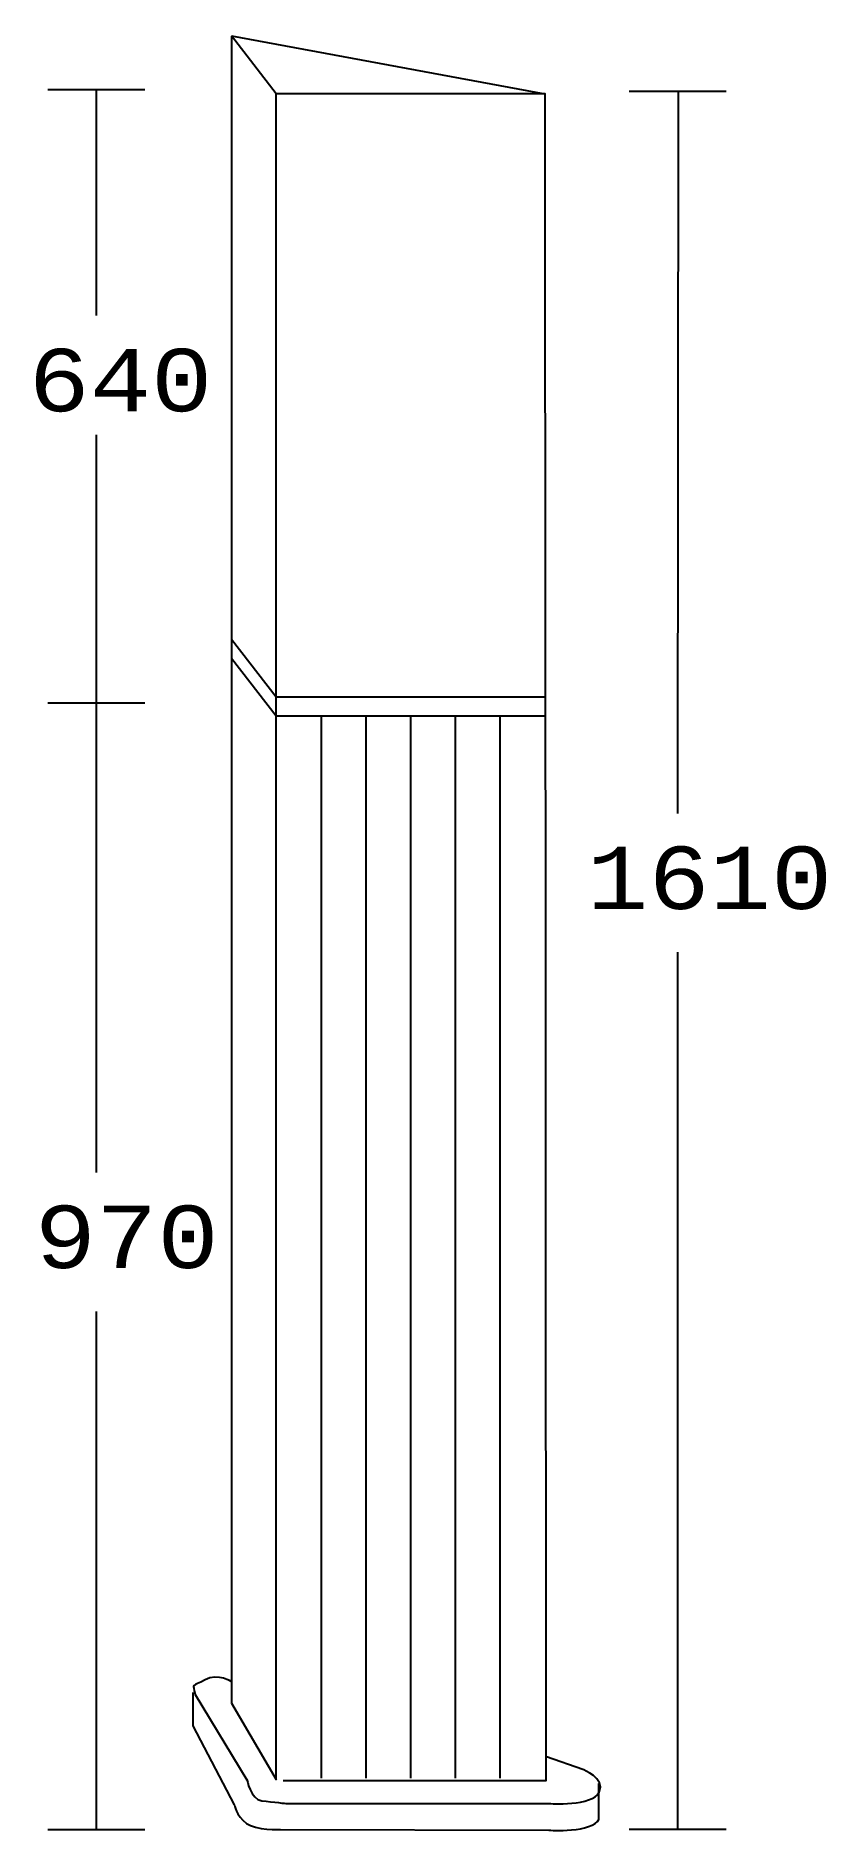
# Model space of a CAD drawing. Extents: x 1 to 127, y 0 to 286.
import ezdxf

# ---------------------------------------------------------------- set-up
doc = ezdxf.new("R2010")
doc.units = 0
doc.layers.add('LIVELLO_1', color=160, linetype='Continuous')
doc.styles.add('STD', font='txt')

# ---------------------------------------------------------------- blocks, each defined once
blk = doc.blocks.new('AI9-BLK1')
at = {"layer": 'LIVELLO_1', "color": 7}
for p, q in [((-57.06, 134.44), (-41.63, 134.44)), ((-49.35, 134.44), (-49.35, 98.4)), ((35.55, 134.16), (50.98, 134.16)), ((43.32, 134.16), (43.21, 19.08)), ((-49.35, 79.41), (-49.35, -38.12)), ((-57.06, 36.72), (-41.63, 36.72)), ((-13.52, 34.63), (-13.52, -134.63)), ((-6.4, 34.63), (-6.4, -134.63)), ((0.71, 34.63), (0.71, -134.63)), ((7.83, 34.63), (7.83, -134.63)), ((14.95, 34.63), (14.95, -134.63)), ((43.26, -3.03), (43.26, -142.75)), ((-49.35, -60.26), (-49.35, -142.8)), ((30.72, -141.07), (30.72, -135.47)), ((-57.06, -142.8), (-41.63, -142.8)), ((35.54, -142.75), (50.98, -142.75))]:
    blk.add_line(p, q, dxfattribs=at)
for points in [[(-27.81, 142.9), (-27.81, 99.51), (-27.81, -122.69), (-20.68, -134.82), (-20.68, 97.36), (-20.68, 133.8), (22.12, 133.8), (22.12, 90.33), (22.14, 75.42), (22.26, -135.06), (-19.58, -135.06)], [(22.07, 37.61), (-20.68, 37.61), (-27.8, 46.79)], [(22.07, 34.58), (-20.68, 34.58), (-27.8, 43.76)]]:
    blk.add_lwpolyline(points, dxfattribs=at)
blk.add_lwpolyline([(-27.8, 142.95), (22.08, 133.75), (-20.68, 133.75)], close=True, dxfattribs=at)
for points, knots in [([(-27.76, -119.29), (-27.76, -119.29), (-29.92, -117.83), (-32.03, -118.96), (-34.14, -120.08), (-34.06, -119.4), (-33.58, -121.28), (-33.58, -121.28), (-25.38, -134.9), (-25.38, -134.9), (-25.38, -134.9), (-25.35, -134.83), (-25.35, -134.83), (-25.35, -134.83), (-24.82, -137.98), (-22.97, -138.21), (-21.13, -138.43), (-19.06, -138.66), (-19.06, -138.66), (-19.06, -138.66), (22.77, -138.66), (22.77, -138.66), (22.77, -138.66), (29.72, -139.1), (30.77, -136.86), (31.82, -134.6), (28.13, -133.25), (28.13, -133.25), (28.13, -133.25), (22.34, -131.23), (22.34, -131.23)], [0, 0, 0, 0, 1, 1, 1, 2, 2, 2, 3, 3, 3, 4, 4, 4, 5, 5, 5, 6, 6, 6, 7, 7, 7, 8, 8, 8, 9, 9, 9, 10, 10, 10, 10]), ([(-33.97, -120.99), (-33.97, -120.99), (-33.97, -126.28), (-33.97, -126.28), (-33.97, -126.28), (-27.37, -138.85), (-27.37, -138.85), (-27.37, -138.85), (-27.11, -140.53), (-25.43, -141.83), (-24.05, -142.89), (-20, -142.82), (-20, -142.82), (-20, -142.82), (22.76, -142.91), (22.76, -142.91), (22.76, -142.91), (29.71, -143.36), (30.76, -141.11)], [0, 0, 0, 0, 1, 1, 1, 2, 2, 2, 3, 3, 3, 4, 4, 4, 5, 5, 5, 6, 6, 6, 6])]:
    blk.add_open_spline(points, degree=3, knots=knots, dxfattribs=at)
at = {"layer": 'LIVELLO_1', "color": 7, "char_height": 9.9516, "attachment_point": 1, "style": 'STD'}
for s, insert in [('\\fCourier|b0|i0;\\H9.9516;\\W0.98;\\C7;640', (-60.17, 93.1)), ('\\fCourier|b0|i0;\\H9.9516;\\W0.98;\\C7;1610', (28.81, 13.81)), ('\\fCourier|b0|i0;\\H9.9516;\\W0.98;\\C7;970', (-59.17, -43.39))]:
    blk.add_mtext(s, dxfattribs=dict(at, insert=insert))

msp = doc.modelspace()

# ---------------------------------------------------------------- block references
at = {"layer": 'LIVELLO_1', "color": 7}
msp.add_blockref('AI9-BLK1', (60.218202, 143.208313), dxfattribs=at)

doc.saveas('drawing.dxf')
